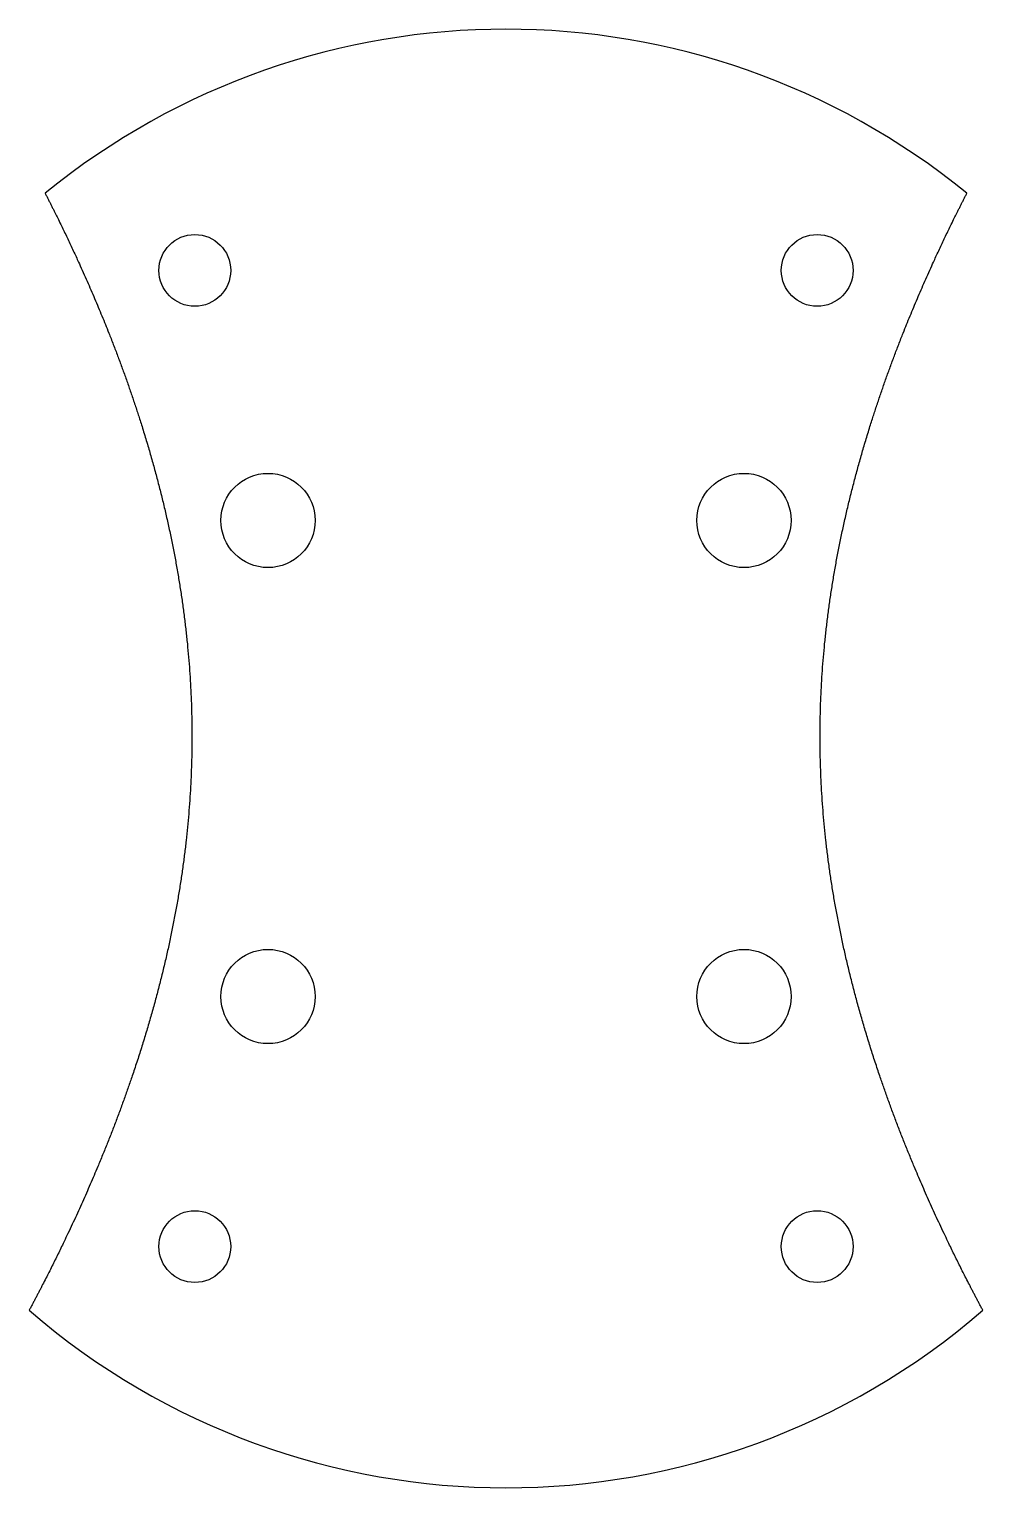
# Model space of a CAD drawing. Header units: millimetres. Extents: x -21.3 to 21.3, y -10 to 55.
import ezdxf

# ---------------------------------------------------------------- set-up
doc = ezdxf.new("R2010")
doc.units = ezdxf.units.MM
doc.layers.get('0').update_dxf_attribs({"linetype": 'CONTINUOUS'})

msp = doc.modelspace()

# ---------------------------------------------------------------- linework, layer by layer
for centre, radius in [((-13.869, 44.25), 1.6), ((13.869, 44.25), 1.6), ((-10.607, 33.107), 2.1), ((10.607, 33.107), 2.1), ((-10.607, 11.893), 2.1), ((10.607, 11.893), 2.1), ((-13.869, 0.75), 1.6), ((13.869, 0.75), 1.6)]:
    msp.add_circle(centre, radius)
for start, end in [(50.8042, 129.1958), (229.16481, 310.83519)]:
    msp.add_arc((0, 22.5), 32.5, start, end)
for points in [[(-20.539, 47.687), (-20.03, 46.697), (-19.056, 44.716), (-17.734, 41.742), (-16.251, 37.775), (-14.894, 32.812), (-14.08, 27.843), (-13.85, 22.868), (-14.229, 17.887), (-15.19, 12.901), (-16.69, 7.909), (-18.284, 3.912), (-19.688, 0.912), (-20.715, -1.089), (-21.251, -2.089)], [(21.251, -2.089), (20.715, -1.089), (19.688, 0.912), (18.284, 3.912), (16.69, 7.909), (15.19, 12.901), (14.229, 17.887), (13.85, 22.868), (14.08, 27.843), (14.894, 32.812), (16.251, 37.775), (17.734, 41.742), (19.056, 44.716), (20.03, 46.697), (20.539, 47.687)]]:
    msp.add_open_spline(points, degree=5)

doc.saveas('drawing.dxf')
